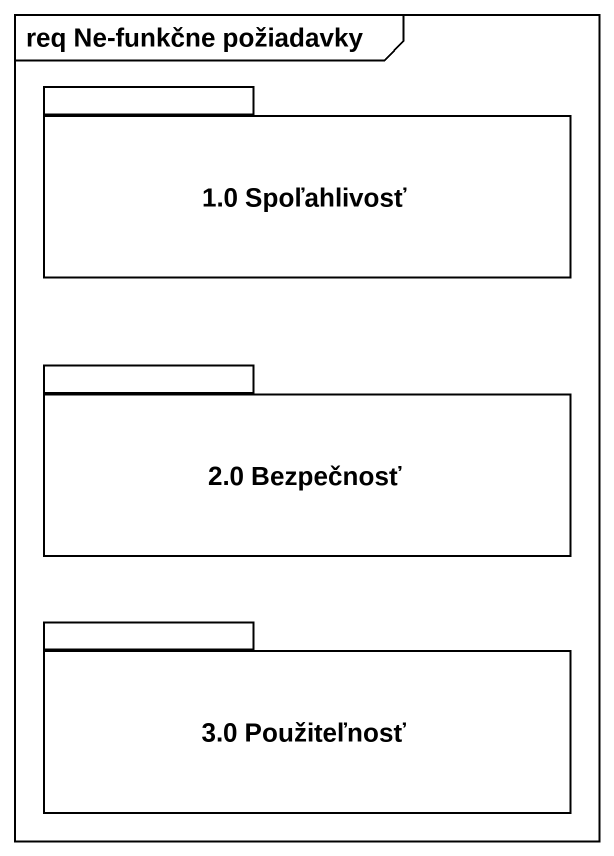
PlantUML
@startuml
mainframe req Ne-funkčne požiadavky
package "1.0 Spoľahlivosť" as p1_0_Spoľahlivosť {
}
package "2.0 Bezpečnosť" as p2_0_Bezpečnosť {
}
package "3.0 Použiteľnosť" as p3_0_Použiteľnosť {
}
@enduml
